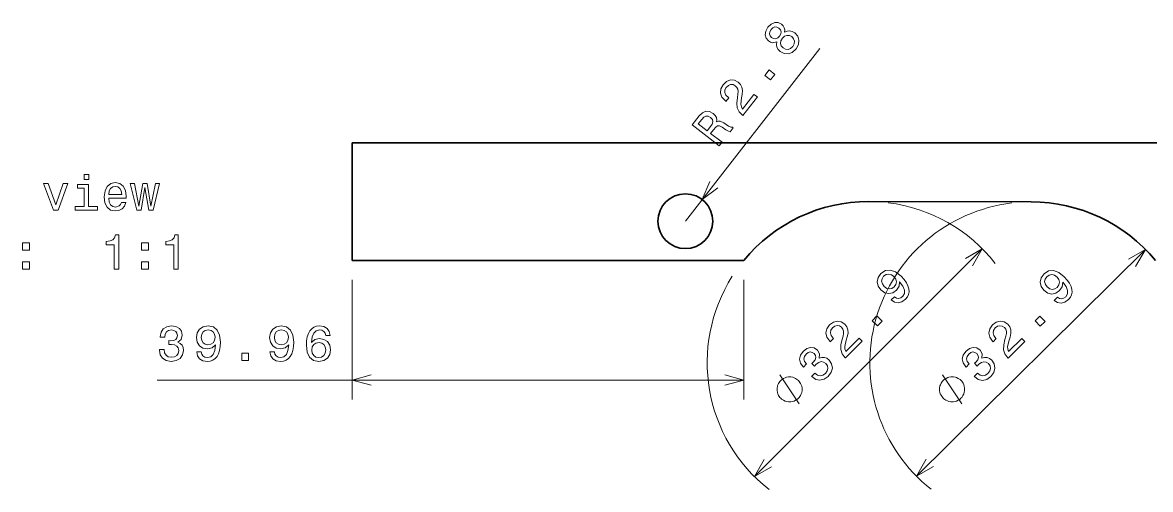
# Model space of a CAD drawing. Extents: x 0 to 297, y 0 to 210.
# Drawn here: x 116.8 to 231.9, y 75.8 to 123.5 of the extents above; entities that cross this region are included whole.
import ezdxf

# ---------------------------------------------------------------- set-up
doc = ezdxf.new("R2010")
doc.units = 0

msp = doc.modelspace()

# ---------------------------------------------------------------- linework, layer by layer
at = {"color": 7, "lineweight": 13}
for p, q in [((184.428329, 103.221069), (198.150574, 120.855087)), ((191.471558, 77.150482), (214.734482, 100.415192)), ((208.011627, 77.181656), (231.394363, 100.325943))]:
    msp.add_line(p, q, dxfattribs=at)
at = {"color": 7, "lineweight": 35}
for p, q in [((246.428329, 111.221069), (150.428329, 111.221069)), ((150.428329, 99.221069), (190.389023, 99.221069))]:
    msp.add_line(p, q, dxfattribs=at)
at = {"color": 7, "lineweight": 35, "ltscale": 0.3}
msp.add_line((150.428329, 111.221069), (150.428329, 99.221069), dxfattribs=at)
at = {"color": 7, "lineweight": 35, "ltscale": 0.415}
msp.add_line((203.13179, 105.232811), (219.731766, 105.203773), dxfattribs=at)
at = {"color": 8, "lineweight": 13, "ltscale": 0.305381}
for p, q in [((150.428329, 97.221069), (150.428329, 85.005836)), ((190.389023, 97.221069), (190.389023, 85.005836))]:
    msp.add_line(p, q, dxfattribs=at)
at = {"color": 8, "lineweight": 13}
msp.add_line((130.510498, 87.005836), (190.389023, 87.005836), dxfattribs=at)
at = {"color": 7, "lineweight": 13}
for points in [[(193.767273, 121.550156), (193.720764, 121.260445), (193.767593, 121.000351), (193.89447, 120.761024), (194.10762, 120.55043), (194.511414, 120.338455), (194.928513, 120.307831), (195.335922, 120.470062), (195.719513, 120.823387), (195.964661, 121.27803), (196.02182, 121.712822), (195.889679, 122.109612), (195.588089, 122.452927), (195.328491, 122.603821), (195.06842, 122.672005), (194.801697, 122.649506), (194.535385, 122.537224), (194.563751, 122.770767), (194.519135, 122.984413), (194.412582, 123.175964), (194.236145, 123.351608), (193.903992, 123.507828), (193.547043, 123.517204), (193.189163, 123.361153), (192.857788, 123.050285), (192.634766, 122.648712), (192.571411, 122.263466), (192.6651, 121.915779), (192.901245, 121.636177), (193.111755, 121.504311), (193.323608, 121.44809)], [(193.22731, 121.98951), (193.076965, 122.157623), (193.015976, 122.358459), (193.050079, 122.574738), (193.176208, 122.802505), (193.3629, 122.97673), (193.564178, 123.062943), (193.773834, 123.053154), (193.976837, 122.952698), (194.128067, 122.777504), (194.193039, 122.573578), (194.166885, 122.351097), (194.039886, 122.130409), (193.850098, 121.952202), (193.644836, 121.869095), (193.431198, 121.881973)], [(194.397003, 120.938713), (194.213928, 121.138687), (194.144531, 121.377998), (194.18042, 121.637634), (194.330444, 121.904312), (194.548996, 122.111267), (194.791855, 122.209846), (195.040878, 122.201378), (195.282806, 122.077026), (195.478699, 121.860687), (195.560028, 121.612083), (195.532089, 121.346252), (195.385178, 121.083557), (195.163513, 120.87262), (194.912704, 120.780235), (194.651733, 120.797989)], [(193.131775, 117.662224), (193.559204, 118.211479), (192.966156, 118.672966), (192.538742, 118.123711)], [(190.295349, 114.017227), (191.77272, 115.915741), (191.430435, 116.182106), (190.262787, 114.681595), (190.140762, 114.910751), (190.097031, 115.17482), (190.158234, 115.836517), (190.221573, 116.164261), (190.254837, 116.560135), (190.201401, 116.902061), (190.050201, 117.192261), (189.814499, 117.439575), (189.427521, 117.63208), (189.019257, 117.649429), (188.629089, 117.492943), (188.281357, 117.16925), (188.051682, 116.734497), (188.01265, 116.298386), (188.165588, 115.879028), (188.510071, 115.50872), (188.565796, 115.465363), (188.847641, 115.827553), (188.815796, 115.852325), (188.573029, 116.098763), (188.457642, 116.361084), (188.463455, 116.63134), (188.596222, 116.892273), (188.815659, 117.092148), (189.04834, 117.185867), (189.290283, 117.176521), (189.516281, 117.06456), (189.677689, 116.894226), (189.774078, 116.697815), (189.810287, 116.465141), (189.793411, 116.197098), (189.738037, 115.863159), (189.681274, 115.281082), (189.730255, 114.80204), (189.921692, 114.391075), (190.283417, 114.026512)], [(187.881744, 110.915565), (188.169785, 111.285721), (187.003601, 112.193199), (187.297836, 112.571312), (187.526581, 112.84063), (187.718582, 112.972397), (187.924255, 112.965714), (188.190063, 112.822777), (188.563751, 112.563927), (188.817169, 112.405075), (188.993637, 112.344429), (189.318848, 112.762344), (189.243225, 112.82119), (189.060547, 112.816368), (188.828796, 112.945587), (188.361343, 113.26461), (187.978348, 113.454018), (187.803619, 113.443001), (187.616501, 113.358566), (187.640884, 113.5952), (187.588303, 113.815048), (187.468933, 114.022964), (187.276566, 114.210999), (186.89888, 114.415443), (186.524231, 114.451363), (186.168579, 114.306366), (185.838089, 113.988419), (185.119537, 113.065033)], [(186.095871, 113.621674), (186.308685, 113.845879), (186.517487, 113.958176), (186.740417, 113.957237), (186.987198, 113.822708), (187.187073, 113.603271), (187.242752, 113.387405), (187.171921, 113.148575), (186.996704, 112.882339), (186.665298, 112.456467), (185.74588, 113.171921)], [(119.930489, 104.364441), (120.399513, 104.364441), (121.387985, 107.072655), (120.929047, 107.072655), (120.167526, 104.888939), (119.390869, 107.072655), (118.926888, 107.072655)], [(123.526314, 107.985481), (123.057297, 107.985481), (123.057297, 107.481155), (123.526314, 107.481155)], [(125.578903, 105.589943), (127.354126, 105.589943), (127.359161, 105.796715), (127.278473, 106.376686), (127.056572, 106.81041), (126.703545, 107.072655), (126.234528, 107.168472), (125.775589, 107.067612), (125.422569, 106.785187), (125.195618, 106.326256), (125.114929, 105.721069), (125.190582, 105.100754), (125.417526, 104.646858), (125.765503, 104.364441), (126.219398, 104.268623), (126.61277, 104.334183), (126.935532, 104.505653), (127.172569, 104.777985), (127.308731, 105.141098), (126.869972, 105.141098), (126.77919, 104.939369), (126.648071, 104.788071), (126.274872, 104.667038), (125.987411, 104.722511), (125.770554, 104.899025), (125.629341, 105.186485), (125.578903, 105.574814)], [(128.867096, 104.364441), (129.270554, 106.664154), (129.674011, 104.364441), (130.097641, 104.364441), (130.763336, 107.072655), (130.334671, 107.072655), (129.885818, 104.772942), (129.487411, 107.072655), (129.048645, 107.072655), (128.650238, 104.772942), (128.201385, 107.072655), (127.777756, 107.072655), (128.443451, 104.364441)], [(123.511185, 104.73764), (123.511185, 106.981873), (122.371414, 106.981873), (122.371414, 106.603638), (123.067383, 106.603638), (123.067383, 104.73764), (122.159599, 104.73764), (122.159599, 104.364441), (124.429054, 104.364441), (124.429054, 104.73764)], [(125.578903, 105.963142), (125.634384, 106.311127), (125.770554, 106.568329), (125.977325, 106.72467), (126.249657, 106.780144), (126.516945, 106.72467), (126.723717, 106.568329), (126.8498, 106.311127), (126.895187, 105.963142)], [(126.143745, 98.317612), (126.602684, 98.317612), (126.602684, 101.842827), (126.259743, 101.842827), (126.168961, 101.535194), (125.987411, 101.328415), (125.71003, 101.207382), (125.326744, 101.167038), (125.326744, 100.808968), (126.143745, 100.808968)], [(132.21579, 98.317612), (132.674728, 98.317612), (132.674728, 101.842827), (132.331787, 101.842827), (132.241013, 101.535194), (132.059448, 101.328415), (131.782074, 101.207382), (131.398788, 101.167038), (131.398788, 100.808968), (132.21579, 100.808968)], [(116.778473, 100.274384), (117.474442, 100.274384), (117.474442, 101.025826), (116.778473, 101.025826)], [(128.922562, 100.274384), (129.61853, 100.274384), (129.61853, 101.025826), (128.922562, 101.025826)], [(116.778473, 98.317612), (117.474442, 98.317612), (117.474442, 99.069054), (116.778473, 99.069054)], [(128.922562, 98.317612), (129.61853, 98.317612), (129.61853, 99.069054), (128.922562, 99.069054)], [(205.442993, 95.178307), (205.778214, 94.950089), (206.149078, 94.88591), (206.527084, 94.992905), (206.897949, 95.263947), (207.083374, 95.499313), (207.208191, 95.75251), (207.258102, 96.023537), (207.236694, 96.315956), (207.147522, 96.619072), (206.983475, 96.940018), (206.751663, 97.264519), (206.448532, 97.603287), (205.885071, 98.045464), (205.343018, 98.238014), (204.843765, 98.180939), (204.383759, 97.8778), (204.09848, 97.464119), (204.005768, 97.029053), (204.098511, 96.593994), (204.373108, 96.205299), (204.772522, 95.920029), (205.20047, 95.827324), (205.614136, 95.912926), (205.985001, 96.176834), (206.252441, 96.579811), (206.298782, 97.039841), (206.637573, 96.58696), (206.805206, 96.191132), (206.79808, 95.848785), (206.612656, 95.556358), (206.402252, 95.395874), (206.188293, 95.338806), (205.974335, 95.374458), (205.771057, 95.506393)], [(222.075958, 95.1371), (222.410004, 94.907158), (222.780533, 94.841064), (223.159088, 94.946106), (223.531342, 95.215225), (223.717987, 95.449638), (223.844086, 95.702187), (223.895416, 95.972954), (223.875519, 96.26548), (223.787903, 96.569054), (223.625519, 96.890839), (223.395386, 97.216537), (223.094009, 97.556862), (222.532837, 98.001938), (221.991791, 98.197289), (221.492249, 98.142784), (221.03067, 97.842033), (220.743271, 97.429832), (220.648315, 96.995247), (220.7388, 96.559715), (221.011414, 96.169609), (221.409332, 95.882278), (221.836792, 95.787361), (222.250885, 95.870827), (222.623108, 96.13282), (222.892639, 96.534409), (222.941345, 96.994194), (223.277802, 96.539566), (223.443375, 96.142876), (223.434494, 95.800575), (223.247559, 95.509109), (223.036346, 95.349716), (222.822083, 95.293755), (222.608307, 95.330513), (222.405716, 95.463493)], [(204.715454, 96.554787), (204.529999, 96.811539), (204.455109, 97.086128), (204.50145, 97.353592), (204.665482, 97.596092), (204.9151, 97.767273), (205.186127, 97.817207), (205.457153, 97.745895), (205.717484, 97.564034), (205.902924, 97.300148), (205.970703, 97.032692), (205.91008, 96.765236), (205.728226, 96.512039), (205.496429, 96.351555), (205.239685, 96.30162), (204.975784, 96.365799)], [(221.35553, 96.517326), (221.171417, 96.775032), (221.097931, 97.050003), (221.14566, 97.317215), (221.310944, 97.558868), (221.561447, 97.72876), (221.832733, 97.777298), (222.103378, 97.704582), (222.362762, 97.521385), (222.546844, 97.256546), (222.613235, 96.988747), (222.551239, 96.721603), (222.368073, 96.469345), (222.135468, 96.310059), (221.878448, 96.261452), (221.614899, 96.326988)], [(204.02449, 92.532913), (204.516602, 93.025055), (203.985229, 93.556381), (203.493118, 93.06424)], [(220.643829, 92.499069), (221.138458, 92.988663), (220.609833, 93.522728), (220.115204, 93.033134)], [(200.758789, 89.266953), (202.459747, 90.968048), (202.153046, 91.274719), (200.808685, 89.930252), (200.715958, 90.172745), (200.705246, 90.440201), (200.84787, 91.089233), (200.951263, 91.406624), (201.033279, 91.795334), (201.022568, 92.141243), (200.908432, 92.447922), (200.705154, 92.722504), (200.344971, 92.961418), (199.942001, 93.02916), (199.535461, 92.922157), (199.150345, 92.64399), (198.868637, 92.241013), (198.77594, 91.813072), (198.875793, 91.378014), (199.171799, 90.967926), (199.221725, 90.917999), (199.546234, 91.242531), (199.5177, 91.271057), (199.307297, 91.545639), (199.225266, 91.820221), (199.264481, 92.087685), (199.428513, 92.330185), (199.67099, 92.501366), (199.913483, 92.565567), (200.15242, 92.526344), (200.362823, 92.387276), (200.501907, 92.19828), (200.573242, 91.991447), (200.580383, 91.756088), (200.530472, 91.492195), (200.434204, 91.167671), (200.305832, 90.597092), (200.295166, 90.115669), (200.43425, 89.684174), (200.748077, 89.277649)], [(217.361298, 89.250015), (219.071014, 90.942307), (218.7659, 91.250557), (217.414612, 89.913048), (217.323135, 90.156013), (217.313812, 90.423523), (217.459778, 91.071815), (217.564819, 91.388664), (217.648834, 91.776939), (217.639908, 92.122902), (217.527374, 92.430168), (217.3255, 92.705795), (216.966553, 92.946564), (216.563934, 93.016388), (216.15686, 92.911491), (215.770309, 92.635307), (215.486511, 92.233788), (215.391602, 91.806335), (215.489227, 91.370766), (215.783112, 90.959152), (215.832779, 90.908974), (216.158966, 91.231827), (216.130569, 91.260498), (215.921585, 91.536163), (215.840973, 91.811172), (215.881561, 92.078423), (216.046844, 92.320076), (216.290222, 92.489998), (216.533051, 92.552948), (216.771759, 92.512497), (216.981445, 92.372345), (217.119553, 92.182625), (217.189819, 91.975433), (217.19574, 91.740036), (217.14447, 91.476402), (217.046509, 91.15239), (216.915222, 90.582474), (216.902054, 90.101112), (217.03891, 89.668907), (217.350647, 89.260773)], [(197.311157, 87.373932), (197.336121, 87.348976), (197.735535, 87.063705), (198.159897, 86.974564), (198.58783, 87.074432), (198.99791, 87.363304), (199.308151, 87.794815), (199.429382, 88.229881), (199.358032, 88.657814), (199.101273, 89.042938), (198.862335, 89.2248), (198.612701, 89.317513), (198.352371, 89.321068), (198.084915, 89.24617), (198.12413, 89.670532), (197.899445, 90.059235), (197.567795, 90.283882), (197.204056, 90.340927), (196.822479, 90.223228), (196.433792, 89.927231), (196.169922, 89.54921), (196.08078, 89.14624), (196.169952, 88.736145), (196.44812, 88.351013), (196.473083, 88.32605), (196.790451, 88.643448), (196.590729, 88.9002), (196.519409, 89.156952), (196.569321, 89.406586), (196.744049, 89.652649), (196.958008, 89.80957), (197.168411, 89.870201), (197.371674, 89.830978), (197.56781, 89.699043), (197.71048, 89.492218), (197.742569, 89.288948), (197.664124, 89.067848), (197.482269, 88.843178), (197.33963, 88.707657), (197.621368, 88.425949), (197.788956, 88.607826), (198.045715, 88.800407), (198.298904, 88.882431), (198.537827, 88.843216), (198.755371, 88.697014), (198.922989, 88.450958), (198.972916, 88.194199), (198.905182, 87.933876), (198.719742, 87.684242), (198.459427, 87.495224), (198.188416, 87.438156), (197.913818, 87.505905), (197.639221, 87.702026)], [(213.903931, 87.374825), (213.928757, 87.349731), (214.326691, 87.062401), (214.75061, 86.971077), (215.179047, 87.068733), (215.590607, 87.355484), (215.903076, 87.785385), (216.02655, 88.219818), (215.957428, 88.648109), (215.702637, 89.034561), (215.464645, 89.217651), (215.215485, 89.311653), (214.9552, 89.316551), (214.687347, 89.243034), (214.72876, 89.667198), (214.506088, 90.057045), (214.175598, 90.283409), (213.812149, 90.342331), (213.429977, 90.226608), (213.039764, 89.932617), (212.773941, 89.555962), (212.682724, 89.153458), (212.769775, 88.742905), (213.045944, 88.356346), (213.070786, 88.331253), (213.389786, 88.647003), (213.191406, 88.904785), (213.121399, 89.161911), (213.172607, 89.411278), (213.348602, 89.656441), (213.56337, 89.812248), (213.774078, 89.871796), (213.977142, 89.831528), (214.172592, 89.698578), (214.314178, 89.491013), (214.34523, 89.287582), (214.26564, 89.066887), (214.082626, 88.843163), (213.939285, 88.708382), (214.219559, 88.425217), (214.388092, 88.606232), (214.645844, 88.797478), (214.899445, 88.878204), (215.138184, 88.837753), (215.35495, 88.69043), (215.521301, 88.443512), (215.569916, 88.186501), (215.500824, 87.926529), (215.314117, 87.677849), (215.052826, 87.490189), (214.781494, 87.434517), (214.507263, 87.503677), (214.233688, 87.701218)], [(195.969299, 86.952065), (195.886795, 87.034554), (195.680542, 87.158295), (195.515564, 87.240784), (195.391815, 87.282028), (195.185577, 87.323265), (194.93808, 87.323257), (194.731842, 87.281998), (194.608093, 87.240746), (194.443115, 87.158249), (194.236877, 87.034492), (194.154388, 86.951996), (194.071899, 86.869492), (193.948151, 86.663254), (193.865662, 86.49826), (193.824432, 86.374512), (193.783188, 86.168274), (193.783203, 85.920784), (193.824448, 85.714546), (193.865707, 85.590805), (193.948212, 85.425812), (194.07196, 85.219582), (194.154449, 85.137085), (194.236954, 85.054596), (194.443207, 84.930862), (194.608185, 84.848366), (194.731934, 84.807129), (194.938171, 84.765884), (195.185669, 84.7659), (195.391907, 84.807152), (195.515656, 84.848404), (195.680634, 84.930908), (195.886871, 85.054657), (195.96936, 85.137154), (196.051849, 85.219658), (196.175598, 85.425903), (196.258087, 85.590897), (196.299316, 85.714638), (196.340561, 85.920883), (196.340546, 86.168365), (196.299301, 86.374603), (196.258041, 86.498352), (196.175537, 86.663338), (196.051788, 86.869568)], [(212.559906, 86.959885), (212.477844, 87.042801), (212.272232, 87.167603), (212.107666, 87.250946), (211.984131, 87.292824), (211.778107, 87.335129), (211.53064, 87.336395), (211.324188, 87.296204), (211.200226, 87.255592), (211.034821, 87.173943), (210.827942, 87.051262), (210.745026, 86.969185), (210.662109, 86.887115), (210.537308, 86.681511), (210.453979, 86.516945), (210.412094, 86.393417), (210.369781, 86.187393), (210.368515, 85.939911), (210.408707, 85.733459), (210.449326, 85.609505), (210.530975, 85.444092), (210.653656, 85.237221), (210.735733, 85.154305), (210.817795, 85.071388), (211.023407, 84.946587), (211.187973, 84.863251), (211.311493, 84.821365), (211.517517, 84.77906), (211.765015, 84.777794), (211.971466, 84.817986), (212.095413, 84.858597), (212.260818, 84.940247), (212.467697, 85.062927), (212.550613, 85.145004), (212.63353, 85.227074), (212.758331, 85.432678), (212.841675, 85.597244), (212.883545, 85.720779), (212.925858, 85.926804), (212.927124, 86.174286), (212.886932, 86.38073), (212.846313, 86.504684), (212.764664, 86.670097), (212.641983, 86.876968)]]:
    msp.add_lwpolyline(points, close=True, dxfattribs=at)
for points in [[(186.925797, 107.273361), (186.147903, 105.43084), (187.742828, 106.637558)], [(213.734543, 98.683098), (214.734482, 100.415192), (213.002472, 99.415123)], [(230.385498, 98.599037), (231.394363, 100.325943), (229.657196, 99.334831)], [(196.05188, 84.559692), (194.071869, 87.529465)], [(212.630142, 84.567116), (210.665497, 87.547073)], [(192.471497, 78.882568), (191.471558, 77.150482), (193.203583, 78.150543)], [(209.020493, 78.908562), (208.011627, 77.181656), (209.748779, 78.172768)]]:
    msp.add_lwpolyline(points, dxfattribs=at)
at = {"color": 8, "lineweight": 13}
for points in [[(130.757614, 90.105263), (130.757614, 90.069962), (130.838303, 89.585808), (131.075333, 89.222694), (131.448532, 88.990707), (131.942764, 88.904968), (132.467255, 88.990707), (132.860626, 89.212608), (133.112793, 89.565636), (133.203568, 90.019524), (133.163223, 90.317078), (133.052277, 90.559151), (132.870728, 90.74575), (132.628647, 90.88192), (132.956451, 91.154251), (133.072449, 91.587967), (132.996796, 91.981339), (132.779938, 92.278893), (132.42691, 92.465492), (131.942764, 92.531052), (131.488876, 92.450363), (131.1409, 92.228462), (130.91394, 91.875435), (130.838303, 91.40641), (130.838303, 91.371109), (131.28714, 91.371109), (131.327499, 91.693878), (131.458618, 91.925865), (131.670441, 92.067078), (131.967987, 92.117508), (132.230225, 92.077164), (132.421875, 91.971252), (132.537872, 91.799782), (132.583252, 91.567795), (132.537872, 91.320679), (132.416824, 91.154251), (132.205017, 91.053391), (131.917557, 91.023125), (131.720871, 91.028168), (131.720871, 90.629753), (131.967987, 90.639839), (132.285706, 90.594452), (132.522736, 90.473419), (132.66394, 90.276733), (132.714386, 90.019524), (132.658905, 89.72702), (132.51265, 89.510162), (132.28067, 89.373993), (131.973022, 89.328606), (131.655304, 89.379036), (131.423309, 89.530334), (131.277069, 89.772408), (131.221588, 90.105263)], [(134.554153, 89.873276), (134.629791, 89.474854), (134.846664, 89.167221), (135.18959, 88.975578), (135.643494, 88.904968), (135.94104, 88.940277), (136.208328, 89.031052), (136.435272, 89.187393), (136.626923, 89.409294), (136.778214, 89.686676), (136.88916, 90.02961), (136.954727, 90.422981), (136.97995, 90.876877), (136.894211, 91.587967), (136.647095, 92.107422), (136.253723, 92.420105), (135.714096, 92.531052), (135.219849, 92.440277), (134.846664, 92.198196), (134.604584, 91.824997), (134.523895, 91.35598), (134.604584, 90.871834), (134.841614, 90.503677), (135.194641, 90.271683), (135.643494, 90.196037), (136.117554, 90.291862), (136.475616, 90.584366), (136.394928, 90.024567), (136.233551, 89.626152), (135.98642, 89.389122), (135.648529, 89.313477), (135.386276, 89.348778), (135.194641, 89.459724), (135.068558, 89.636238), (135.018127, 89.873276)], [(135.013092, 91.361023), (135.063522, 91.673706), (135.204727, 91.920822), (135.426636, 92.077164), (135.714096, 92.132637), (136.011642, 92.077164), (136.238586, 91.920822), (136.379791, 91.678749), (136.435272, 91.366066), (136.379791, 91.04834), (136.238586, 90.81131), (136.006592, 90.665054), (135.698959, 90.614624), (135.421585, 90.665054), (135.204727, 90.81131), (135.063522, 91.043304)], [(142.026199, 89.873276), (142.101837, 89.474854), (142.31871, 89.167221), (142.661636, 88.975578), (143.11554, 88.904968), (143.413086, 88.940277), (143.680374, 89.031052), (143.907318, 89.187393), (144.098969, 89.409294), (144.250259, 89.686676), (144.361206, 90.02961), (144.426773, 90.422981), (144.451996, 90.876877), (144.366257, 91.587967), (144.119141, 92.107422), (143.725769, 92.420105), (143.186142, 92.531052), (142.691895, 92.440277), (142.31871, 92.198196), (142.07663, 91.824997), (141.995941, 91.35598), (142.07663, 90.871834), (142.31366, 90.503677), (142.666687, 90.271683), (143.11554, 90.196037), (143.5896, 90.291862), (143.947662, 90.584366), (143.866974, 90.024567), (143.705597, 89.626152), (143.458466, 89.389122), (143.120575, 89.313477), (142.858322, 89.348778), (142.666687, 89.459724), (142.540604, 89.636238), (142.490173, 89.873276)], [(142.485123, 91.361023), (142.535568, 91.673706), (142.676773, 91.920822), (142.898682, 92.077164), (143.186142, 92.132637), (143.483688, 92.077164), (143.710632, 91.920822), (143.851837, 91.678749), (143.907318, 91.366066), (143.851837, 91.04834), (143.710632, 90.81131), (143.478653, 90.665054), (143.171005, 90.614624), (142.893631, 90.665054), (142.676773, 90.81131), (142.535568, 91.043304)], [(148.182968, 91.562752), (148.087143, 91.971252), (147.86525, 92.273849), (147.522308, 92.465492), (147.078506, 92.531052), (146.780945, 92.49575), (146.523743, 92.399925), (146.296799, 92.243591), (146.105164, 92.021683), (145.953857, 91.744308), (145.842911, 91.40641), (145.772308, 91.007996), (145.752136, 90.559151), (145.832825, 89.84301), (146.079941, 89.323563), (146.478363, 89.01088), (147.023026, 88.904968), (147.512222, 88.99575), (147.885422, 89.23278), (148.127487, 89.60598), (148.213226, 90.080048), (148.127487, 90.559151), (147.895508, 90.927307), (147.53743, 91.159294), (147.093628, 91.23999), (146.614517, 91.139122), (146.256454, 90.851654), (146.332108, 91.40641), (146.493484, 91.804825), (146.740601, 92.041862), (147.083542, 92.122551), (147.335709, 92.082207), (147.527344, 91.976295), (147.653427, 91.799782), (147.718994, 91.562752)], [(147.72403, 90.074997), (147.668564, 89.757278), (147.527344, 89.515205), (147.3004, 89.353821), (147.01799, 89.303391), (146.720428, 89.353821), (146.493484, 89.510162), (146.347229, 89.752235), (146.301849, 90.069962), (146.35228, 90.382637), (146.493484, 90.619667), (146.725479, 90.770966), (147.038162, 90.826439), (147.310486, 90.770966), (147.527344, 90.62471), (147.668564, 90.38768)], [(139.152557, 89.005836), (139.848526, 89.005836), (139.848526, 89.757278), (139.152557, 89.757278)]]:
    msp.add_lwpolyline(points, close=True, dxfattribs=at)
for points in [[(152.360184, 87.523476), (150.428329, 87.005836), (152.360184, 86.488197)], [(188.457169, 86.488197), (190.389023, 87.005836), (188.457169, 87.523476)]]:
    msp.add_lwpolyline(points, dxfattribs=at)
at = {"color": 7, "lineweight": 35}
msp.add_circle((184.428329, 103.221069), 2.8, dxfattribs=at)
for centre, start, end in [((203.103027, 88.782837), 89.899783, 140.613897), ((219.703003, 88.753799), 39.517074, 89.899783)]:
    msp.add_arc(centre, 16.45, start, end, dxfattribs=at)
at = {"color": 7, "lineweight": 13}
for centre, start, end in [((219.703003, 88.753799), 96.865832, 231.672425), ((203.103027, 88.782837), 38.036156, 82.933728), ((203.103027, 88.782837), 147.579952, 231.968254)]:
    msp.add_arc(centre, 16.450001, start, end, dxfattribs=at)

doc.saveas('drawing.dxf')
